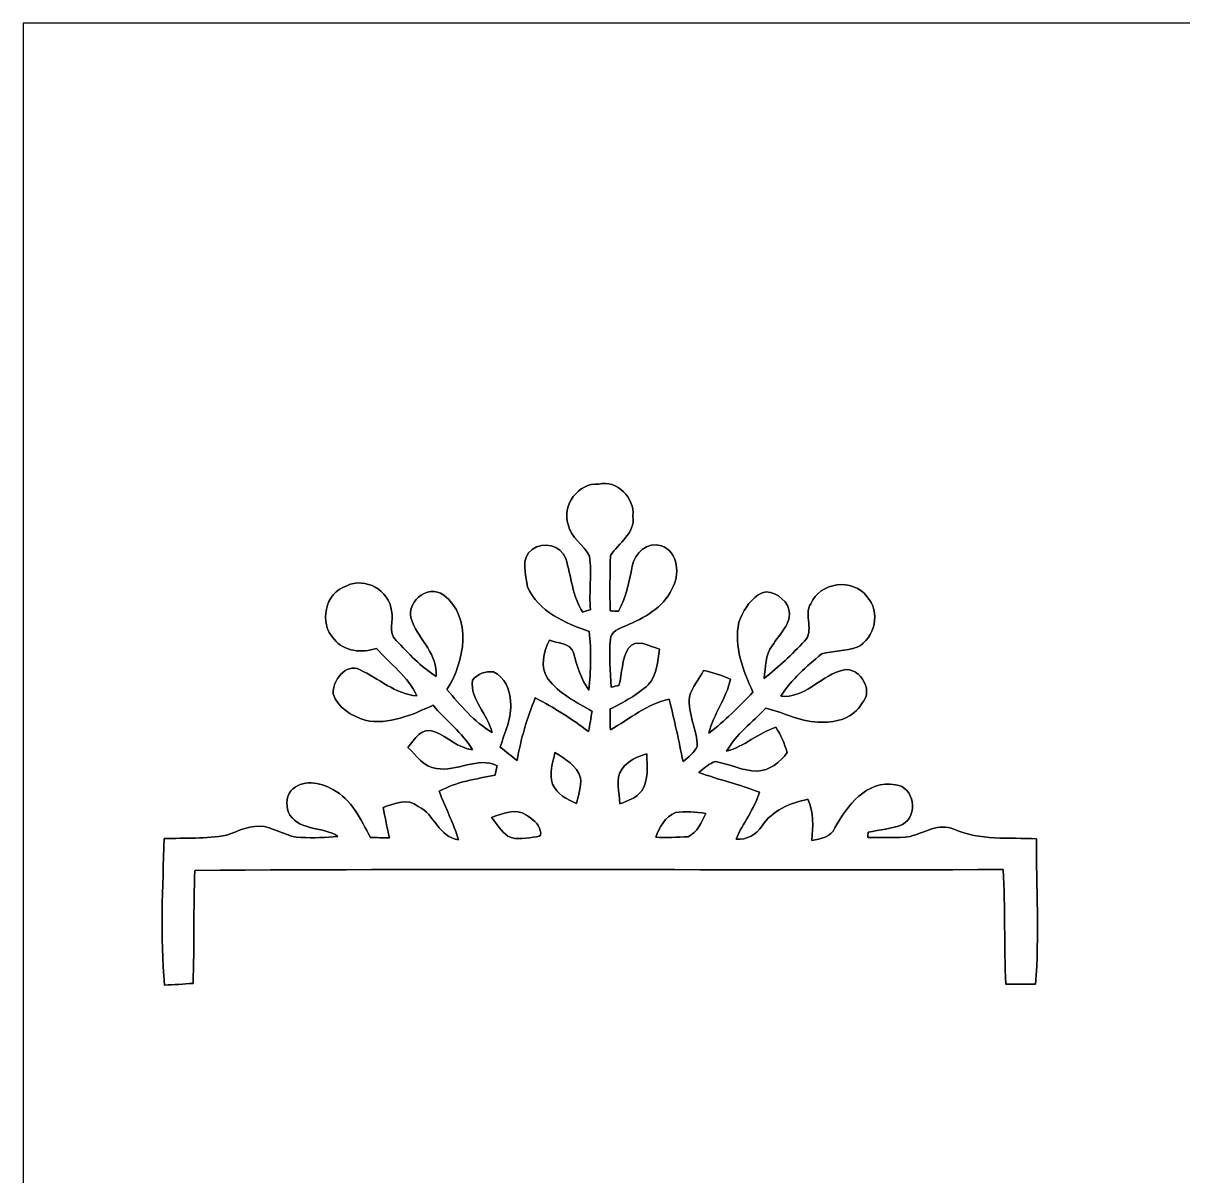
# Model space of a CAD drawing. Header units: centimetres. Extents: x -16.8 to 16.8, y -16.7 to 16.7.
# Drawn here: x -16.77 to 0, y 0 to 16.67 of the extents above; entities that cross this region are included whole.
import ezdxf

# ---------------------------------------------------------------- set-up
doc = ezdxf.new("R2010")
doc.units = ezdxf.units.CM
doc.header["$MEASUREMENT"] = 0
doc.layers.add('Layer 1', color=7, linetype='Continuous')

msp = doc.modelspace()

# ---------------------------------------------------------------- linework, layer by layer
at = {"layer": 'Layer 1', "color": 7}
for points, knots in [([(-16.77458, 16.66875), (-16.77458, 16.66875), (16.77458, 16.66875), (16.77458, 16.66875), (16.77458, 16.66875), (16.77458, 16.66875), (16.77458, -16.66875), (16.77458, -16.66875), (16.77458, -16.66875), (16.77458, -16.66875), (-16.77458, -16.66875), (-16.77458, -16.66875), (-16.77458, -16.66875), (-16.77458, -16.66875), (-16.77458, 16.66875), (-16.77458, 16.66875), (-16.77458, 16.66875), (-16.77458, 16.66875), (-16.77458, 16.66875), (-16.77458, 16.66875)], [0, 0, 0, 0, 0.16666667, 0.16666667, 0.16666667, 0.16666667, 0.33333333, 0.33333333, 0.33333333, 0.33333333, 0.5, 0.5, 0.5, 0.5, 0.66666667, 0.66666667, 0.66666667, 0.66666667, 1, 1, 1, 1]), ([(-8.89176, 9.4167), (-8.85155, 9.22902), (-8.66599, 9.12495), (-8.58061, 8.96267), (-8.58061, 8.96267), (-8.54957, 8.70585), (-8.59084, 8.44515), (-8.56933, 8.18691), (-8.56933, 8.18691), (-8.59649, 8.17809), (-8.65117, 8.1601), (-8.67833, 8.15093), (-8.67833, 8.15093), (-8.83603, 8.38482), (-8.84238, 8.66987), (-8.92704, 8.92916), (-8.92704, 8.92916), (-8.9983, 9.11648), (-9.25336, 9.17998), (-9.41176, 9.05898), (-9.41176, 9.05898), (-9.58674, 8.93904), (-9.50242, 8.68715), (-9.47808, 8.51429), (-9.47808, 8.51429), (-9.31863, 8.15693), (-8.93516, 7.99253), (-8.58661, 7.87294), (-8.58661, 7.87294), (-8.55663, 7.59001), (-8.5598, 7.30532), (-8.59296, 7.02239), (-8.59296, 7.02239), (-8.70691, 7.18502), (-8.76582, 7.37588), (-8.81592, 7.56567), (-8.81592, 7.56567), (-8.85966, 7.70855), (-9.05581, 7.70008), (-9.16199, 7.747), (-9.16199, 7.747), (-9.24842, 7.57696), (-9.30169, 7.35401), (-9.18351, 7.18573), (-9.18351, 7.18573), (-9.0237, 6.96948), (-8.77076, 6.85271), (-8.54604, 6.71689), (-8.54604, 6.71689), (-8.56121, 6.61952), (-8.57673, 6.52216), (-8.59719, 6.42585), (-8.59719, 6.42585), (-8.84202, 6.60541), (-9.09355, 6.77686), (-9.3666, 6.91092), (-9.3666, 6.91092), (-9.48866, 6.61987), (-9.57474, 6.31507), (-9.63048, 6.00463), (-9.63048, 6.00463), (-9.71197, 6.06884), (-9.79276, 6.13445), (-9.87354, 6.19901), (-9.87354, 6.19901), (-9.81146, 6.41562), (-9.69857, 6.62481), (-9.72503, 6.858), (-9.72503, 6.858), (-9.7342, 7.03439), (-9.80546, 7.20619), (-9.9695, 7.28839), (-9.9695, 7.28839), (-10.08733, 7.29933), (-10.2041, 7.26158), (-10.27606, 7.16774), (-10.27606, 7.16774), (-10.31311, 6.87846), (-10.05134, 6.67985), (-9.99137, 6.41174), (-9.99137, 6.41174), (-10.25313, 6.56555), (-10.44998, 6.80332), (-10.64401, 7.03157), (-10.64401, 7.03157), (-10.39072, 7.43162), (-10.27042, 8.07826), (-10.69093, 8.39646), (-10.69093, 8.39646), (-10.92694, 8.57709), (-11.27513, 8.27193), (-11.14425, 8.00806), (-11.14425, 8.00806), (-11.03595, 7.74136), (-10.77595, 7.53816), (-10.80241, 7.22136), (-10.80241, 7.22136), (-11.02078, 7.36353), (-11.20352, 7.55332), (-11.38026, 7.74277), (-11.38026, 7.74277), (-11.50161, 7.85671), (-11.41201, 8.03028), (-11.44517, 8.17174), (-11.44517, 8.17174), (-11.48221, 8.4642), (-11.82123, 8.66387), (-12.09428, 8.53299), (-12.09428, 8.53299), (-12.41072, 8.43068), (-12.50386, 7.99359), (-12.27631, 7.76217), (-12.27631, 7.76217), (-12.13097, 7.5759), (-11.8745, 7.55932), (-11.6646, 7.62811), (-11.6646, 7.62811), (-11.46775, 7.40234), (-11.20246, 7.22101), (-11.07969, 6.93949), (-11.07969, 6.93949), (-11.39472, 6.96524), (-11.63144, 7.19526), (-11.90801, 7.31979), (-11.90801, 7.31979), (-12.1098, 7.41821), (-12.30418, 7.15892), (-12.29007, 6.97159), (-12.29007, 6.97159), (-12.23222, 6.76839), (-12.01738, 6.65057), (-11.83005, 6.58707), (-11.83005, 6.58707), (-11.48115, 6.51722), (-11.15413, 6.66468), (-10.84615, 6.80508), (-10.84615, 6.80508), (-10.66236, 6.58495), (-10.42, 6.41103), (-10.2743, 6.16056), (-10.2743, 6.16056), (-10.4842, 6.18631), (-10.63413, 6.34541), (-10.82216, 6.42161), (-10.82216, 6.42161), (-11.01055, 6.49781), (-11.11215, 6.31155), (-11.20916, 6.19584), (-11.20916, 6.19584), (-11.08675, 6.0833), (-10.98162, 5.90691), (-10.79782, 5.89033), (-10.79782, 5.89033), (-10.50255, 5.836), (-10.20198, 6.06919), (-9.91835, 5.92984), (-9.91835, 5.92984), (-9.92823, 5.88398), (-9.9381, 5.83777), (-9.94798, 5.79155), (-9.94798, 5.79155), (-10.22421, 5.74075), (-10.50854, 5.69842), (-10.75725, 5.56013), (-10.75725, 5.56013), (-10.66624, 5.32553), (-10.55017, 5.10011), (-10.47644, 4.85881), (-10.47644, 4.85881), (-10.76325, 4.89585), (-10.82146, 5.22887), (-11.06135, 5.34211), (-11.06135, 5.34211), (-11.21093, 5.47335), (-11.40425, 5.3781), (-11.56723, 5.32871), (-11.56723, 5.32871), (-11.53936, 5.18089), (-11.50902, 5.03308), (-11.47798, 4.88562), (-11.47798, 4.88562), (-11.56935, 4.88844), (-11.66107, 4.89162), (-11.75209, 4.89444), (-11.75209, 4.89444), (-11.89461, 5.15232), (-12.01984, 5.44548), (-12.29713, 5.58694), (-12.29713, 5.58694), (-12.47846, 5.69877), (-12.74586, 5.73652), (-12.90461, 5.56613), (-12.90461, 5.56613), (-12.98011, 5.46947), (-12.97376, 5.31918), (-12.91802, 5.21441), (-12.91802, 5.21441), (-12.75398, 4.98369), (-12.43789, 5.05354), (-12.22234, 4.9089), (-12.22234, 4.9089), (-12.39838, 4.88809), (-12.57618, 4.88491), (-12.75292, 4.89373), (-12.75292, 4.89373), (-12.94518, 4.89409), (-13.10393, 5.01227), (-13.28596, 5.05178), (-13.28596, 5.05178), (-13.48034, 5.08106), (-13.65673, 4.98934), (-13.83242, 4.92619), (-13.83242, 4.92619), (-14.1291, 4.87045), (-14.43355, 4.88703), (-14.73376, 4.87645), (-14.73376, 4.87645), (-14.7574, 4.17089), (-14.79374, 3.46357), (-14.73094, 2.75872), (-14.73094, 2.75872), (-14.59265, 2.76154), (-14.45472, 2.77354), (-14.31643, 2.78201), (-14.31643, 2.78201), (-14.30055, 3.32669), (-14.30973, 3.87174), (-14.29385, 4.41643), (-14.29385, 4.41643), (-10.3953, 4.44288), (-6.4964, 4.41854), (-2.5975, 4.42842), (-2.5975, 4.42842), (-2.56787, 3.87667), (-2.5848, 3.32246), (-2.56117, 2.77001), (-2.56117, 2.77001), (-2.41794, 2.77072), (-2.27401, 2.77107), (-2.13007, 2.77107), (-2.13007, 2.77107), (-2.07469, 3.47133), (-2.12055, 4.17301), (-2.11561, 4.87398), (-2.11561, 4.87398), (-2.51531, 4.89444), (-2.93758, 4.84611), (-3.31258, 5.01156), (-3.31258, 5.01156), (-3.52531, 5.10787), (-3.73768, 4.96041), (-3.94229, 4.9082), (-3.94229, 4.9082), (-4.14443, 4.87609), (-4.35151, 4.89691), (-4.55507, 4.89338), (-4.55507, 4.89338), (-4.55471, 4.91208), (-4.5533, 4.94912), (-4.55295, 4.96782), (-4.55295, 4.96782), (-4.3875, 5.00556), (-4.21146, 5.01368), (-4.05377, 5.08035), (-4.05377, 5.08035), (-3.82341, 5.207), (-3.88056, 5.63139), (-4.15608, 5.65362), (-4.15608, 5.65362), (-4.57341, 5.73158), (-4.85881, 5.35023), (-5.03238, 5.03026), (-5.03238, 5.03026), (-5.08741, 4.89761), (-5.24369, 4.87433), (-5.36716, 4.85105), (-5.36716, 4.85105), (-5.34776, 5.05107), (-5.33894, 5.2578), (-5.42537, 5.44513), (-5.42537, 5.44513), (-5.67902, 5.39327), (-5.93654, 5.28249), (-6.08718, 5.06271), (-6.08718, 5.06271), (-6.16514, 4.92866), (-6.30449, 4.85951), (-6.46218, 4.86657), (-6.46218, 4.86657), (-6.36834, 5.10364), (-6.19372, 5.30013), (-6.12528, 5.54849), (-6.12528, 5.54849), (-6.41244, 5.66032), (-6.71442, 5.72735), (-7.00299, 5.83459), (-7.00299, 5.83459), (-6.92503, 5.89068), (-6.85306, 5.97006), (-6.7564, 5.98946), (-6.7564, 5.98946), (-6.55496, 5.95806), (-6.36658, 5.85329), (-6.1595, 5.85082), (-6.1595, 5.85082), (-5.97817, 5.8607), (-5.82507, 5.97747), (-5.72382, 6.12211), (-5.72382, 6.12211), (-5.76051, 6.25157), (-5.81484, 6.37328), (-5.88716, 6.48688), (-5.88716, 6.48688), (-6.1408, 6.40292), (-6.34189, 6.20854), (-6.60118, 6.13974), (-6.60118, 6.13974), (-6.46218, 6.38845), (-6.22547, 6.55955), (-6.03321, 6.7631), (-6.03321, 6.7631), (-5.76368, 6.69996), (-5.50827, 6.54932), (-5.22499, 6.56202), (-5.22499, 6.56202), (-5.0038, 6.54861), (-4.75827, 6.62658), (-4.64397, 6.83013), (-4.64397, 6.83013), (-4.44429, 7.02557), (-4.70429, 7.41997), (-4.96817, 7.2965), (-4.96817, 7.2965), (-5.26203, 7.20337), (-5.47899, 6.90139), (-5.81519, 6.93667), (-5.81519, 6.93667), (-5.66173, 7.17621), (-5.44442, 7.36776), (-5.22605, 7.54627), (-5.22605, 7.54627), (-5.05919, 7.59707), (-4.8768, 7.58331), (-4.71135, 7.64399), (-4.71135, 7.64399), (-4.45135, 7.76958), (-4.36704, 8.16328), (-4.57024, 8.37636), (-4.57024, 8.37636), (-4.76779, 8.65011), (-5.25498, 8.58591), (-5.38198, 8.27264), (-5.38198, 8.27264), (-5.48852, 8.10613), (-5.32448, 7.87859), (-5.4737, 7.73395), (-5.4737, 7.73395), (-5.65185, 7.53816), (-5.84976, 7.36071), (-6.05508, 7.19384), (-6.05508, 7.19384), (-6.03568, 7.35471), (-6.04449, 7.53181), (-5.93937, 7.66621), (-5.93937, 7.66621), (-5.83353, 7.8486), (-5.60917, 8.0137), (-5.71923, 8.24936), (-5.71923, 8.24936), (-5.79826, 8.38517), (-5.99616, 8.51006), (-6.14433, 8.40246), (-6.14433, 8.40246), (-6.27768, 8.30792), (-6.3687, 8.15834), (-6.42161, 8.00559), (-6.42161, 8.00559), (-6.4964, 7.65457), (-6.36517, 7.3085), (-6.21771, 6.99664), (-6.21771, 6.99664), (-6.41844, 6.78639), (-6.62481, 6.57931), (-6.85553, 6.40151), (-6.85553, 6.40151), (-6.7885, 6.67632), (-6.60435, 6.90421), (-6.54262, 7.18114), (-6.54262, 7.18114), (-6.6675, 7.23688), (-6.79768, 7.28169), (-6.93173, 7.3085), (-6.93173, 7.3085), (-7.00088, 7.1822), (-7.09577, 7.06649), (-7.13705, 6.92679), (-7.13705, 6.92679), (-7.16598, 6.6802), (-7.02451, 6.45019), (-7.02381, 6.20642), (-7.02381, 6.20642), (-7.07143, 6.11752), (-7.15257, 6.05402), (-7.22771, 5.98946), (-7.22771, 5.98946), (-7.29298, 6.29073), (-7.35189, 6.59377), (-7.43091, 6.89151), (-7.43091, 6.89151), (-7.75264, 6.82484), (-8.001, 6.60541), (-8.2804, 6.44984), (-8.2804, 6.44984), (-8.28428, 6.54967), (-8.28428, 6.65162), (-8.28181, 6.75111), (-8.28181, 6.75111), (-8.08743, 6.84777), (-7.89693, 6.95466), (-7.73395, 7.10001), (-7.73395, 7.10001), (-7.60801, 7.24041), (-7.59707, 7.44185), (-7.56991, 7.61788), (-7.56991, 7.61788), (-7.70749, 7.6514), (-7.92021, 7.78898), (-8.01688, 7.62917), (-8.01688, 7.62917), (-8.11918, 7.47007), (-8.11001, 7.26828), (-8.15587, 7.09048), (-8.15587, 7.09048), (-8.19432, 7.08307), (-8.23278, 7.07531), (-8.27123, 7.06755), (-8.27123, 7.06755), (-8.27723, 7.29756), (-8.30368, 7.52898), (-8.28111, 7.75864), (-8.28111, 7.75864), (-8.2744, 7.87612), (-8.1467, 7.91139), (-8.05886, 7.95514), (-8.05886, 7.95514), (-7.79498, 8.06909), (-7.5184, 8.20773), (-7.39246, 8.48607), (-7.39246, 8.48607), (-7.26722, 8.68362), (-7.29544, 9.02476), (-7.54309, 9.10837), (-7.54309, 9.10837), (-7.75159, 9.17963), (-7.93009, 9.00465), (-7.96396, 8.81486), (-7.96396, 8.81486), (-8.00982, 8.59261), (-8.05251, 8.36789), (-8.16081, 8.16539), (-8.16081, 8.16539), (-8.19115, 8.16645), (-8.25253, 8.16857), (-8.28322, 8.16963), (-8.28322, 8.16963), (-8.29134, 8.43597), (-8.28746, 8.70338), (-8.27828, 8.96902), (-8.27828, 8.96902), (-8.16575, 9.15494), (-7.91563, 9.28652), (-7.95514, 9.54264), (-7.95514, 9.54264), (-7.92515, 9.79805), (-8.18868, 10.07039), (-8.44797, 10.00231), (-8.44797, 10.00231), (-8.74607, 10.02947), (-8.9849, 9.69222), (-8.89176, 9.4167), (-8.89176, 9.4167), (-8.89176, 9.4167), (-8.89176, 9.4167), (-8.89176, 9.4167)], [0, 0, 0, 0, 0.00819672, 0.00819672, 0.00819672, 0.00819672, 0.01639344, 0.01639344, 0.01639344, 0.01639344, 0.02459016, 0.02459016, 0.02459016, 0.02459016, 0.03278689, 0.03278689, 0.03278689, 0.03278689, 0.04098361, 0.04098361, 0.04098361, 0.04098361, 0.04918033, 0.04918033, 0.04918033, 0.04918033, 0.05737705, 0.05737705, 0.05737705, 0.05737705, 0.06557377, 0.06557377, 0.06557377, 0.06557377, 0.07377049, 0.07377049, 0.07377049, 0.07377049, 0.08196721, 0.08196721, 0.08196721, 0.08196721, 0.09016393, 0.09016393, 0.09016393, 0.09016393, 0.09836066, 0.09836066, 0.09836066, 0.09836066, 0.10655738, 0.10655738, 0.10655738, 0.10655738, 0.1147541, 0.1147541, 0.1147541, 0.1147541, 0.12295082, 0.12295082, 0.12295082, 0.12295082, 0.13114754, 0.13114754, 0.13114754, 0.13114754, 0.13934426, 0.13934426, 0.13934426, 0.13934426, 0.14754098, 0.14754098, 0.14754098, 0.14754098, 0.1557377, 0.1557377, 0.1557377, 0.1557377, 0.16393443, 0.16393443, 0.16393443, 0.16393443, 0.17213115, 0.17213115, 0.17213115, 0.17213115, 0.18032787, 0.18032787, 0.18032787, 0.18032787, 0.18852459, 0.18852459, 0.18852459, 0.18852459, 0.19672131, 0.19672131, 0.19672131, 0.19672131, 0.20491803, 0.20491803, 0.20491803, 0.20491803, 0.21311475, 0.21311475, 0.21311475, 0.21311475, 0.22131148, 0.22131148, 0.22131148, 0.22131148, 0.2295082, 0.2295082, 0.2295082, 0.2295082, 0.23770492, 0.23770492, 0.23770492, 0.23770492, 0.24590164, 0.24590164, 0.24590164, 0.24590164, 0.25409836, 0.25409836, 0.25409836, 0.25409836, 0.26229508, 0.26229508, 0.26229508, 0.26229508, 0.2704918, 0.2704918, 0.2704918, 0.2704918, 0.27868852, 0.27868852, 0.27868852, 0.27868852, 0.28688525, 0.28688525, 0.28688525, 0.28688525, 0.29508197, 0.29508197, 0.29508197, 0.29508197, 0.30327869, 0.30327869, 0.30327869, 0.30327869, 0.31147541, 0.31147541, 0.31147541, 0.31147541, 0.31967213, 0.31967213, 0.31967213, 0.31967213, 0.32786885, 0.32786885, 0.32786885, 0.32786885, 0.33606557, 0.33606557, 0.33606557, 0.33606557, 0.3442623, 0.3442623, 0.3442623, 0.3442623, 0.35245902, 0.35245902, 0.35245902, 0.35245902, 0.36065574, 0.36065574, 0.36065574, 0.36065574, 0.36885246, 0.36885246, 0.36885246, 0.36885246, 0.37704918, 0.37704918, 0.37704918, 0.37704918, 0.3852459, 0.3852459, 0.3852459, 0.3852459, 0.39344262, 0.39344262, 0.39344262, 0.39344262, 0.40163934, 0.40163934, 0.40163934, 0.40163934, 0.40983607, 0.40983607, 0.40983607, 0.40983607, 0.41803279, 0.41803279, 0.41803279, 0.41803279, 0.42622951, 0.42622951, 0.42622951, 0.42622951, 0.43442623, 0.43442623, 0.43442623, 0.43442623, 0.44262295, 0.44262295, 0.44262295, 0.44262295, 0.45081967, 0.45081967, 0.45081967, 0.45081967, 0.45901639, 0.45901639, 0.45901639, 0.45901639, 0.46721311, 0.46721311, 0.46721311, 0.46721311, 0.47540984, 0.47540984, 0.47540984, 0.47540984, 0.48360656, 0.48360656, 0.48360656, 0.48360656, 0.49180328, 0.49180328, 0.49180328, 0.49180328, 0.5, 0.5, 0.5, 0.5, 0.50819672, 0.50819672, 0.50819672, 0.50819672, 0.51639344, 0.51639344, 0.51639344, 0.51639344, 0.52459016, 0.52459016, 0.52459016, 0.52459016, 0.53278689, 0.53278689, 0.53278689, 0.53278689, 0.54098361, 0.54098361, 0.54098361, 0.54098361, 0.54918033, 0.54918033, 0.54918033, 0.54918033, 0.55737705, 0.55737705, 0.55737705, 0.55737705, 0.56557377, 0.56557377, 0.56557377, 0.56557377, 0.57377049, 0.57377049, 0.57377049, 0.57377049, 0.58196721, 0.58196721, 0.58196721, 0.58196721, 0.59016393, 0.59016393, 0.59016393, 0.59016393, 0.59836066, 0.59836066, 0.59836066, 0.59836066, 0.60655738, 0.60655738, 0.60655738, 0.60655738, 0.6147541, 0.6147541, 0.6147541, 0.6147541, 0.62295082, 0.62295082, 0.62295082, 0.62295082, 0.63114754, 0.63114754, 0.63114754, 0.63114754, 0.63934426, 0.63934426, 0.63934426, 0.63934426, 0.64754098, 0.64754098, 0.64754098, 0.64754098, 0.6557377, 0.6557377, 0.6557377, 0.6557377, 0.66393443, 0.66393443, 0.66393443, 0.66393443, 0.67213115, 0.67213115, 0.67213115, 0.67213115, 0.68032787, 0.68032787, 0.68032787, 0.68032787, 0.68852459, 0.68852459, 0.68852459, 0.68852459, 0.69672131, 0.69672131, 0.69672131, 0.69672131, 0.70491803, 0.70491803, 0.70491803, 0.70491803, 0.71311475, 0.71311475, 0.71311475, 0.71311475, 0.72131148, 0.72131148, 0.72131148, 0.72131148, 0.7295082, 0.7295082, 0.7295082, 0.7295082, 0.73770492, 0.73770492, 0.73770492, 0.73770492, 0.74590164, 0.74590164, 0.74590164, 0.74590164, 0.75409836, 0.75409836, 0.75409836, 0.75409836, 0.76229508, 0.76229508, 0.76229508, 0.76229508, 0.7704918, 0.7704918, 0.7704918, 0.7704918, 0.77868852, 0.77868852, 0.77868852, 0.77868852, 0.78688525, 0.78688525, 0.78688525, 0.78688525, 0.79508197, 0.79508197, 0.79508197, 0.79508197, 0.80327869, 0.80327869, 0.80327869, 0.80327869, 0.81147541, 0.81147541, 0.81147541, 0.81147541, 0.81967213, 0.81967213, 0.81967213, 0.81967213, 0.82786885, 0.82786885, 0.82786885, 0.82786885, 0.83606557, 0.83606557, 0.83606557, 0.83606557, 0.8442623, 0.8442623, 0.8442623, 0.8442623, 0.85245902, 0.85245902, 0.85245902, 0.85245902, 0.86065574, 0.86065574, 0.86065574, 0.86065574, 0.86885246, 0.86885246, 0.86885246, 0.86885246, 0.87704918, 0.87704918, 0.87704918, 0.87704918, 0.8852459, 0.8852459, 0.8852459, 0.8852459, 0.89344262, 0.89344262, 0.89344262, 0.89344262, 0.90163934, 0.90163934, 0.90163934, 0.90163934, 0.90983607, 0.90983607, 0.90983607, 0.90983607, 0.91803279, 0.91803279, 0.91803279, 0.91803279, 0.92622951, 0.92622951, 0.92622951, 0.92622951, 0.93442623, 0.93442623, 0.93442623, 0.93442623, 0.94262295, 0.94262295, 0.94262295, 0.94262295, 0.95081967, 0.95081967, 0.95081967, 0.95081967, 0.95901639, 0.95901639, 0.95901639, 0.95901639, 0.96721311, 0.96721311, 0.96721311, 0.96721311, 0.97540984, 0.97540984, 0.97540984, 0.97540984, 0.98360656, 0.98360656, 0.98360656, 0.98360656, 1, 1, 1, 1]), ([(-9.08191, 6.1214), (-8.93692, 6.02897), (-8.76406, 5.93231), (-8.71291, 5.75557), (-8.71291, 5.75557), (-8.69562, 5.62927), (-8.74466, 5.50545), (-8.77076, 5.38339), (-8.77076, 5.38339), (-8.90764, 5.44301), (-9.05616, 5.52027), (-9.11719, 5.66526), (-9.11719, 5.66526), (-9.16552, 5.81448), (-9.11895, 5.975), (-9.08191, 6.1214)], [0, 0, 0, 0, 0.2, 0.2, 0.2, 0.2, 0.4, 0.4, 0.4, 0.4, 0.6, 0.6, 0.6, 0.6, 1, 1, 1, 1]), ([(-8.1086, 5.88574), (-8.02746, 6.00569), (-7.88635, 6.06143), (-7.75335, 6.10235), (-7.75335, 6.10235), (-7.753, 5.92667), (-7.72019, 5.72382), (-7.82743, 5.5686), (-7.82743, 5.5686), (-7.8994, 5.46065), (-8.03099, 5.42396), (-8.14493, 5.37951), (-8.14493, 5.37951), (-8.1474, 5.54461), (-8.21831, 5.73828), (-8.1086, 5.88574)], [0, 0, 0, 0, 0.2, 0.2, 0.2, 0.2, 0.4, 0.4, 0.4, 0.4, 0.6, 0.6, 0.6, 0.6, 1, 1, 1, 1]), ([(-10.00054, 5.18301), (-9.8425, 5.23875), (-9.64918, 5.32342), (-9.49537, 5.21688), (-9.49537, 5.21688), (-9.41317, 5.16149), (-9.3151, 5.09729), (-9.29711, 4.99216), (-9.29711, 4.99216), (-9.27347, 4.93783), (-9.29005, 4.90714), (-9.3472, 4.89973), (-9.3472, 4.89973), (-9.48055, 4.89444), (-9.63895, 4.84117), (-9.76348, 4.91278), (-9.76348, 4.91278), (-9.86437, 4.98052), (-9.92364, 5.0927), (-10.00054, 5.18301)], [0, 0, 0, 0, 0.16666667, 0.16666667, 0.16666667, 0.16666667, 0.33333333, 0.33333333, 0.33333333, 0.33333333, 0.5, 0.5, 0.5, 0.5, 0.66666667, 0.66666667, 0.66666667, 0.66666667, 1, 1, 1, 1]), ([(-7.33884, 5.25392), (-7.19279, 5.2765), (-7.04568, 5.26133), (-6.90069, 5.23981), (-6.90069, 5.23981), (-6.95784, 5.11246), (-7.02169, 4.96499), (-7.15716, 4.90396), (-7.15716, 4.90396), (-7.31238, 4.89268), (-7.4676, 4.89162), (-7.62282, 4.8955), (-7.62282, 4.8955), (-7.5752, 5.04296), (-7.487, 5.19077), (-7.33884, 5.25392)], [0, 0, 0, 0, 0.2, 0.2, 0.2, 0.2, 0.4, 0.4, 0.4, 0.4, 0.6, 0.6, 0.6, 0.6, 1, 1, 1, 1])]:
    msp.add_open_spline(points, degree=3, knots=knots, dxfattribs=at)
at = {"layer": 'Layer 1', "color": 251}
for points, knots in [([(-8.89176, 9.4167), (-8.9849, 9.69222), (-8.74607, 10.02947), (-8.44797, 10.00231), (-8.44797, 10.00231), (-8.18868, 10.07039), (-7.92515, 9.79805), (-7.95514, 9.54264), (-7.95514, 9.54264), (-7.91563, 9.28652), (-8.16575, 9.15494), (-8.27828, 8.96902), (-8.27828, 8.96902), (-8.28746, 8.70338), (-8.29134, 8.43597), (-8.28322, 8.16963), (-8.28322, 8.16963), (-8.25253, 8.16857), (-8.19115, 8.16645), (-8.16081, 8.16539), (-8.16081, 8.16539), (-8.05251, 8.36789), (-8.00982, 8.59261), (-7.96396, 8.81486), (-7.96396, 8.81486), (-7.93009, 9.00465), (-7.75159, 9.17963), (-7.54309, 9.10837), (-7.54309, 9.10837), (-7.29544, 9.02476), (-7.26722, 8.68362), (-7.39246, 8.48607), (-7.39246, 8.48607), (-7.5184, 8.20773), (-7.79498, 8.06909), (-8.05886, 7.95514), (-8.05886, 7.95514), (-8.1467, 7.91139), (-8.2744, 7.87612), (-8.28111, 7.75864), (-8.28111, 7.75864), (-8.30368, 7.52898), (-8.27723, 7.29756), (-8.27123, 7.06755), (-8.27123, 7.06755), (-8.23278, 7.07531), (-8.19432, 7.08307), (-8.15587, 7.09048), (-8.15587, 7.09048), (-8.11001, 7.26828), (-8.11918, 7.47007), (-8.01688, 7.62917), (-8.01688, 7.62917), (-7.92021, 7.78898), (-7.70749, 7.6514), (-7.56991, 7.61788), (-7.56991, 7.61788), (-7.59707, 7.44185), (-7.60801, 7.24041), (-7.73395, 7.10001), (-7.73395, 7.10001), (-7.89693, 6.95466), (-8.08743, 6.84777), (-8.28181, 6.75111), (-8.28181, 6.75111), (-8.28428, 6.65162), (-8.28428, 6.54967), (-8.2804, 6.44984), (-8.2804, 6.44984), (-8.001, 6.60541), (-7.75264, 6.82484), (-7.43091, 6.89151), (-7.43091, 6.89151), (-7.35189, 6.59377), (-7.29298, 6.29073), (-7.22771, 5.98946), (-7.22771, 5.98946), (-7.15257, 6.05402), (-7.07143, 6.11752), (-7.02381, 6.20642), (-7.02381, 6.20642), (-7.02451, 6.45019), (-7.16598, 6.6802), (-7.13705, 6.92679), (-7.13705, 6.92679), (-7.09577, 7.06649), (-7.00088, 7.1822), (-6.93173, 7.3085), (-6.93173, 7.3085), (-6.79768, 7.28169), (-6.6675, 7.23688), (-6.54262, 7.18114), (-6.54262, 7.18114), (-6.60435, 6.90421), (-6.7885, 6.67632), (-6.85553, 6.40151), (-6.85553, 6.40151), (-6.62481, 6.57931), (-6.41844, 6.78639), (-6.21771, 6.99664), (-6.21771, 6.99664), (-6.36517, 7.3085), (-6.4964, 7.65457), (-6.42161, 8.00559), (-6.42161, 8.00559), (-6.3687, 8.15834), (-6.27768, 8.30792), (-6.14433, 8.40246), (-6.14433, 8.40246), (-5.99616, 8.51006), (-5.79826, 8.38517), (-5.71923, 8.24936), (-5.71923, 8.24936), (-5.60917, 8.0137), (-5.83353, 7.8486), (-5.93937, 7.66621), (-5.93937, 7.66621), (-6.04449, 7.53181), (-6.03568, 7.35471), (-6.05508, 7.19384), (-6.05508, 7.19384), (-5.84976, 7.36071), (-5.65185, 7.53816), (-5.4737, 7.73395), (-5.4737, 7.73395), (-5.32448, 7.87859), (-5.48852, 8.10613), (-5.38198, 8.27264), (-5.38198, 8.27264), (-5.25498, 8.58591), (-4.76779, 8.65011), (-4.57024, 8.37636), (-4.57024, 8.37636), (-4.36704, 8.16328), (-4.45135, 7.76958), (-4.71135, 7.64399), (-4.71135, 7.64399), (-4.8768, 7.58331), (-5.05919, 7.59707), (-5.22605, 7.54627), (-5.22605, 7.54627), (-5.44442, 7.36776), (-5.66173, 7.17621), (-5.81519, 6.93667), (-5.81519, 6.93667), (-5.47899, 6.90139), (-5.26203, 7.20337), (-4.96817, 7.2965), (-4.96817, 7.2965), (-4.70429, 7.41997), (-4.44429, 7.02557), (-4.64397, 6.83013), (-4.64397, 6.83013), (-4.75827, 6.62658), (-5.0038, 6.54861), (-5.22499, 6.56202), (-5.22499, 6.56202), (-5.50827, 6.54932), (-5.76368, 6.69996), (-6.03321, 6.7631), (-6.03321, 6.7631), (-6.22547, 6.55955), (-6.46218, 6.38845), (-6.60118, 6.13974), (-6.60118, 6.13974), (-6.34189, 6.20854), (-6.1408, 6.40292), (-5.88716, 6.48688), (-5.88716, 6.48688), (-5.81484, 6.37328), (-5.76051, 6.25157), (-5.72382, 6.12211), (-5.72382, 6.12211), (-5.82507, 5.97747), (-5.97817, 5.8607), (-6.1595, 5.85082), (-6.1595, 5.85082), (-6.36658, 5.85329), (-6.55496, 5.95806), (-6.7564, 5.98946), (-6.7564, 5.98946), (-6.85306, 5.97006), (-6.92503, 5.89068), (-7.00299, 5.83459), (-7.00299, 5.83459), (-6.71442, 5.72735), (-6.41244, 5.66032), (-6.12528, 5.54849), (-6.12528, 5.54849), (-6.19372, 5.30013), (-6.36834, 5.10364), (-6.46218, 4.86657), (-6.46218, 4.86657), (-6.30449, 4.85951), (-6.16514, 4.92866), (-6.08718, 5.06271), (-6.08718, 5.06271), (-5.93654, 5.28249), (-5.67902, 5.39327), (-5.42537, 5.44513), (-5.42537, 5.44513), (-5.33894, 5.2578), (-5.34776, 5.05107), (-5.36716, 4.85105), (-5.36716, 4.85105), (-5.24369, 4.87433), (-5.08741, 4.89761), (-5.03238, 5.03026), (-5.03238, 5.03026), (-4.85881, 5.35023), (-4.57341, 5.73158), (-4.15608, 5.65362), (-4.15608, 5.65362), (-3.88056, 5.63139), (-3.82341, 5.207), (-4.05377, 5.08035), (-4.05377, 5.08035), (-4.21146, 5.01368), (-4.3875, 5.00556), (-4.55295, 4.96782), (-4.55295, 4.96782), (-4.5533, 4.94912), (-4.55471, 4.91208), (-4.55507, 4.89338), (-4.55507, 4.89338), (-4.35151, 4.89691), (-4.14443, 4.87609), (-3.94229, 4.9082), (-3.94229, 4.9082), (-3.73768, 4.96041), (-3.52531, 5.10787), (-3.31258, 5.01156), (-3.31258, 5.01156), (-2.93758, 4.84611), (-2.51531, 4.89444), (-2.11561, 4.87398), (-2.11561, 4.87398), (-2.12055, 4.17301), (-2.07469, 3.47133), (-2.13007, 2.77107), (-2.13007, 2.77107), (-2.27401, 2.77107), (-2.41794, 2.77072), (-2.56117, 2.77001), (-2.56117, 2.77001), (-2.5848, 3.32246), (-2.56787, 3.87667), (-2.5975, 4.42842), (-2.5975, 4.42842), (-6.4964, 4.41854), (-10.3953, 4.44288), (-14.29385, 4.41643), (-14.29385, 4.41643), (-14.30973, 3.87174), (-14.30055, 3.32669), (-14.31643, 2.78201), (-14.31643, 2.78201), (-14.45472, 2.77354), (-14.59265, 2.76154), (-14.73094, 2.75872), (-14.73094, 2.75872), (-14.79374, 3.46357), (-14.7574, 4.17089), (-14.73376, 4.87645), (-14.73376, 4.87645), (-14.43355, 4.88703), (-14.1291, 4.87045), (-13.83242, 4.92619), (-13.83242, 4.92619), (-13.65673, 4.98934), (-13.48034, 5.08106), (-13.28596, 5.05178), (-13.28596, 5.05178), (-13.10393, 5.01227), (-12.94518, 4.89409), (-12.75292, 4.89373), (-12.75292, 4.89373), (-12.57618, 4.88491), (-12.39838, 4.88809), (-12.22234, 4.9089), (-12.22234, 4.9089), (-12.43789, 5.05354), (-12.75398, 4.98369), (-12.91802, 5.21441), (-12.91802, 5.21441), (-12.97376, 5.31918), (-12.98011, 5.46947), (-12.90461, 5.56613), (-12.90461, 5.56613), (-12.74586, 5.73652), (-12.47846, 5.69877), (-12.29713, 5.58694), (-12.29713, 5.58694), (-12.01984, 5.44548), (-11.89461, 5.15232), (-11.75209, 4.89444), (-11.75209, 4.89444), (-11.66107, 4.89162), (-11.56935, 4.88844), (-11.47798, 4.88562), (-11.47798, 4.88562), (-11.50902, 5.03308), (-11.53936, 5.18089), (-11.56723, 5.32871), (-11.56723, 5.32871), (-11.40425, 5.3781), (-11.21093, 5.47335), (-11.06135, 5.34211), (-11.06135, 5.34211), (-10.82146, 5.22887), (-10.76325, 4.89585), (-10.47644, 4.85881), (-10.47644, 4.85881), (-10.55017, 5.10011), (-10.66624, 5.32553), (-10.75725, 5.56013), (-10.75725, 5.56013), (-10.50854, 5.69842), (-10.22421, 5.74075), (-9.94798, 5.79155), (-9.94798, 5.79155), (-9.9381, 5.83777), (-9.92823, 5.88398), (-9.91835, 5.92984), (-9.91835, 5.92984), (-10.20198, 6.06919), (-10.50255, 5.836), (-10.79782, 5.89033), (-10.79782, 5.89033), (-10.98162, 5.90691), (-11.08675, 6.0833), (-11.20916, 6.19584), (-11.20916, 6.19584), (-11.11215, 6.31155), (-11.01055, 6.49781), (-10.82216, 6.42161), (-10.82216, 6.42161), (-10.63413, 6.34541), (-10.4842, 6.18631), (-10.2743, 6.16056), (-10.2743, 6.16056), (-10.42, 6.41103), (-10.66236, 6.58495), (-10.84615, 6.80508), (-10.84615, 6.80508), (-11.15413, 6.66468), (-11.48115, 6.51722), (-11.83005, 6.58707), (-11.83005, 6.58707), (-12.01738, 6.65057), (-12.23222, 6.76839), (-12.29007, 6.97159), (-12.29007, 6.97159), (-12.30418, 7.15892), (-12.1098, 7.41821), (-11.90801, 7.31979), (-11.90801, 7.31979), (-11.63144, 7.19526), (-11.39472, 6.96524), (-11.07969, 6.93949), (-11.07969, 6.93949), (-11.20246, 7.22101), (-11.46775, 7.40234), (-11.6646, 7.62811), (-11.6646, 7.62811), (-11.8745, 7.55932), (-12.13097, 7.5759), (-12.27631, 7.76217), (-12.27631, 7.76217), (-12.50386, 7.99359), (-12.41072, 8.43068), (-12.09428, 8.53299), (-12.09428, 8.53299), (-11.82123, 8.66387), (-11.48221, 8.4642), (-11.44517, 8.17174), (-11.44517, 8.17174), (-11.41201, 8.03028), (-11.50161, 7.85671), (-11.38026, 7.74277), (-11.38026, 7.74277), (-11.20352, 7.55332), (-11.02078, 7.36353), (-10.80241, 7.22136), (-10.80241, 7.22136), (-10.77595, 7.53816), (-11.03595, 7.74136), (-11.14425, 8.00806), (-11.14425, 8.00806), (-11.27513, 8.27193), (-10.92694, 8.57709), (-10.69093, 8.39646), (-10.69093, 8.39646), (-10.27042, 8.07826), (-10.39072, 7.43162), (-10.64401, 7.03157), (-10.64401, 7.03157), (-10.44998, 6.80332), (-10.25313, 6.56555), (-9.99137, 6.41174), (-9.99137, 6.41174), (-10.05134, 6.67985), (-10.31311, 6.87846), (-10.27606, 7.16774), (-10.27606, 7.16774), (-10.2041, 7.26158), (-10.08733, 7.29933), (-9.9695, 7.28839), (-9.9695, 7.28839), (-9.80546, 7.20619), (-9.7342, 7.03439), (-9.72503, 6.858), (-9.72503, 6.858), (-9.69857, 6.62481), (-9.81146, 6.41562), (-9.87354, 6.19901), (-9.87354, 6.19901), (-9.79276, 6.13445), (-9.71197, 6.06884), (-9.63048, 6.00463), (-9.63048, 6.00463), (-9.57474, 6.31507), (-9.48866, 6.61987), (-9.3666, 6.91092), (-9.3666, 6.91092), (-9.09355, 6.77686), (-8.84202, 6.60541), (-8.59719, 6.42585), (-8.59719, 6.42585), (-8.57673, 6.52216), (-8.56121, 6.61952), (-8.54604, 6.71689), (-8.54604, 6.71689), (-8.77076, 6.85271), (-9.0237, 6.96948), (-9.18351, 7.18573), (-9.18351, 7.18573), (-9.30169, 7.35401), (-9.24842, 7.57696), (-9.16199, 7.747), (-9.16199, 7.747), (-9.05581, 7.70008), (-8.85966, 7.70855), (-8.81592, 7.56567), (-8.81592, 7.56567), (-8.76582, 7.37588), (-8.70691, 7.18502), (-8.59296, 7.02239), (-8.59296, 7.02239), (-8.5598, 7.30532), (-8.55663, 7.59001), (-8.58661, 7.87294), (-8.58661, 7.87294), (-8.93516, 7.99253), (-9.31863, 8.15693), (-9.47808, 8.51429), (-9.47808, 8.51429), (-9.50242, 8.68715), (-9.58674, 8.93904), (-9.41176, 9.05898), (-9.41176, 9.05898), (-9.25336, 9.17998), (-8.9983, 9.11648), (-8.92704, 8.92916), (-8.92704, 8.92916), (-8.84238, 8.66987), (-8.83603, 8.38482), (-8.67833, 8.15093), (-8.67833, 8.15093), (-8.65117, 8.1601), (-8.59649, 8.17809), (-8.56933, 8.18691), (-8.56933, 8.18691), (-8.59084, 8.44515), (-8.54957, 8.70585), (-8.58061, 8.96267), (-8.58061, 8.96267), (-8.66599, 9.12495), (-8.85155, 9.22902), (-8.89176, 9.4167), (-8.89176, 9.4167), (-8.89176, 9.4167), (-8.89176, 9.4167), (-8.89176, 9.4167)], [0, 0, 0, 0, 0.00819672, 0.00819672, 0.00819672, 0.00819672, 0.01639344, 0.01639344, 0.01639344, 0.01639344, 0.02459016, 0.02459016, 0.02459016, 0.02459016, 0.03278689, 0.03278689, 0.03278689, 0.03278689, 0.04098361, 0.04098361, 0.04098361, 0.04098361, 0.04918033, 0.04918033, 0.04918033, 0.04918033, 0.05737705, 0.05737705, 0.05737705, 0.05737705, 0.06557377, 0.06557377, 0.06557377, 0.06557377, 0.07377049, 0.07377049, 0.07377049, 0.07377049, 0.08196721, 0.08196721, 0.08196721, 0.08196721, 0.09016393, 0.09016393, 0.09016393, 0.09016393, 0.09836066, 0.09836066, 0.09836066, 0.09836066, 0.10655738, 0.10655738, 0.10655738, 0.10655738, 0.1147541, 0.1147541, 0.1147541, 0.1147541, 0.12295082, 0.12295082, 0.12295082, 0.12295082, 0.13114754, 0.13114754, 0.13114754, 0.13114754, 0.13934426, 0.13934426, 0.13934426, 0.13934426, 0.14754098, 0.14754098, 0.14754098, 0.14754098, 0.1557377, 0.1557377, 0.1557377, 0.1557377, 0.16393443, 0.16393443, 0.16393443, 0.16393443, 0.17213115, 0.17213115, 0.17213115, 0.17213115, 0.18032787, 0.18032787, 0.18032787, 0.18032787, 0.18852459, 0.18852459, 0.18852459, 0.18852459, 0.19672131, 0.19672131, 0.19672131, 0.19672131, 0.20491803, 0.20491803, 0.20491803, 0.20491803, 0.21311475, 0.21311475, 0.21311475, 0.21311475, 0.22131148, 0.22131148, 0.22131148, 0.22131148, 0.2295082, 0.2295082, 0.2295082, 0.2295082, 0.23770492, 0.23770492, 0.23770492, 0.23770492, 0.24590164, 0.24590164, 0.24590164, 0.24590164, 0.25409836, 0.25409836, 0.25409836, 0.25409836, 0.26229508, 0.26229508, 0.26229508, 0.26229508, 0.2704918, 0.2704918, 0.2704918, 0.2704918, 0.27868852, 0.27868852, 0.27868852, 0.27868852, 0.28688525, 0.28688525, 0.28688525, 0.28688525, 0.29508197, 0.29508197, 0.29508197, 0.29508197, 0.30327869, 0.30327869, 0.30327869, 0.30327869, 0.31147541, 0.31147541, 0.31147541, 0.31147541, 0.31967213, 0.31967213, 0.31967213, 0.31967213, 0.32786885, 0.32786885, 0.32786885, 0.32786885, 0.33606557, 0.33606557, 0.33606557, 0.33606557, 0.3442623, 0.3442623, 0.3442623, 0.3442623, 0.35245902, 0.35245902, 0.35245902, 0.35245902, 0.36065574, 0.36065574, 0.36065574, 0.36065574, 0.36885246, 0.36885246, 0.36885246, 0.36885246, 0.37704918, 0.37704918, 0.37704918, 0.37704918, 0.3852459, 0.3852459, 0.3852459, 0.3852459, 0.39344262, 0.39344262, 0.39344262, 0.39344262, 0.40163934, 0.40163934, 0.40163934, 0.40163934, 0.40983607, 0.40983607, 0.40983607, 0.40983607, 0.41803279, 0.41803279, 0.41803279, 0.41803279, 0.42622951, 0.42622951, 0.42622951, 0.42622951, 0.43442623, 0.43442623, 0.43442623, 0.43442623, 0.44262295, 0.44262295, 0.44262295, 0.44262295, 0.45081967, 0.45081967, 0.45081967, 0.45081967, 0.45901639, 0.45901639, 0.45901639, 0.45901639, 0.46721311, 0.46721311, 0.46721311, 0.46721311, 0.47540984, 0.47540984, 0.47540984, 0.47540984, 0.48360656, 0.48360656, 0.48360656, 0.48360656, 0.49180328, 0.49180328, 0.49180328, 0.49180328, 0.5, 0.5, 0.5, 0.5, 0.50819672, 0.50819672, 0.50819672, 0.50819672, 0.51639344, 0.51639344, 0.51639344, 0.51639344, 0.52459016, 0.52459016, 0.52459016, 0.52459016, 0.53278689, 0.53278689, 0.53278689, 0.53278689, 0.54098361, 0.54098361, 0.54098361, 0.54098361, 0.54918033, 0.54918033, 0.54918033, 0.54918033, 0.55737705, 0.55737705, 0.55737705, 0.55737705, 0.56557377, 0.56557377, 0.56557377, 0.56557377, 0.57377049, 0.57377049, 0.57377049, 0.57377049, 0.58196721, 0.58196721, 0.58196721, 0.58196721, 0.59016393, 0.59016393, 0.59016393, 0.59016393, 0.59836066, 0.59836066, 0.59836066, 0.59836066, 0.60655738, 0.60655738, 0.60655738, 0.60655738, 0.6147541, 0.6147541, 0.6147541, 0.6147541, 0.62295082, 0.62295082, 0.62295082, 0.62295082, 0.63114754, 0.63114754, 0.63114754, 0.63114754, 0.63934426, 0.63934426, 0.63934426, 0.63934426, 0.64754098, 0.64754098, 0.64754098, 0.64754098, 0.6557377, 0.6557377, 0.6557377, 0.6557377, 0.66393443, 0.66393443, 0.66393443, 0.66393443, 0.67213115, 0.67213115, 0.67213115, 0.67213115, 0.68032787, 0.68032787, 0.68032787, 0.68032787, 0.68852459, 0.68852459, 0.68852459, 0.68852459, 0.69672131, 0.69672131, 0.69672131, 0.69672131, 0.70491803, 0.70491803, 0.70491803, 0.70491803, 0.71311475, 0.71311475, 0.71311475, 0.71311475, 0.72131148, 0.72131148, 0.72131148, 0.72131148, 0.7295082, 0.7295082, 0.7295082, 0.7295082, 0.73770492, 0.73770492, 0.73770492, 0.73770492, 0.74590164, 0.74590164, 0.74590164, 0.74590164, 0.75409836, 0.75409836, 0.75409836, 0.75409836, 0.76229508, 0.76229508, 0.76229508, 0.76229508, 0.7704918, 0.7704918, 0.7704918, 0.7704918, 0.77868852, 0.77868852, 0.77868852, 0.77868852, 0.78688525, 0.78688525, 0.78688525, 0.78688525, 0.79508197, 0.79508197, 0.79508197, 0.79508197, 0.80327869, 0.80327869, 0.80327869, 0.80327869, 0.81147541, 0.81147541, 0.81147541, 0.81147541, 0.81967213, 0.81967213, 0.81967213, 0.81967213, 0.82786885, 0.82786885, 0.82786885, 0.82786885, 0.83606557, 0.83606557, 0.83606557, 0.83606557, 0.8442623, 0.8442623, 0.8442623, 0.8442623, 0.85245902, 0.85245902, 0.85245902, 0.85245902, 0.86065574, 0.86065574, 0.86065574, 0.86065574, 0.86885246, 0.86885246, 0.86885246, 0.86885246, 0.87704918, 0.87704918, 0.87704918, 0.87704918, 0.8852459, 0.8852459, 0.8852459, 0.8852459, 0.89344262, 0.89344262, 0.89344262, 0.89344262, 0.90163934, 0.90163934, 0.90163934, 0.90163934, 0.90983607, 0.90983607, 0.90983607, 0.90983607, 0.91803279, 0.91803279, 0.91803279, 0.91803279, 0.92622951, 0.92622951, 0.92622951, 0.92622951, 0.93442623, 0.93442623, 0.93442623, 0.93442623, 0.94262295, 0.94262295, 0.94262295, 0.94262295, 0.95081967, 0.95081967, 0.95081967, 0.95081967, 0.95901639, 0.95901639, 0.95901639, 0.95901639, 0.96721311, 0.96721311, 0.96721311, 0.96721311, 0.97540984, 0.97540984, 0.97540984, 0.97540984, 0.98360656, 0.98360656, 0.98360656, 0.98360656, 1, 1, 1, 1]), ([(-9.08191, 6.1214), (-9.11895, 5.975), (-9.16552, 5.81448), (-9.11719, 5.66526), (-9.11719, 5.66526), (-9.05616, 5.52027), (-8.90764, 5.44301), (-8.77076, 5.38339), (-8.77076, 5.38339), (-8.74466, 5.50545), (-8.69562, 5.62927), (-8.71291, 5.75557), (-8.71291, 5.75557), (-8.76406, 5.93231), (-8.93692, 6.02897), (-9.08191, 6.1214), (-9.08191, 6.1214), (-9.08191, 6.1214), (-9.08191, 6.1214), (-9.08191, 6.1214)], [0, 0, 0, 0, 0.16666667, 0.16666667, 0.16666667, 0.16666667, 0.33333333, 0.33333333, 0.33333333, 0.33333333, 0.5, 0.5, 0.5, 0.5, 0.66666667, 0.66666667, 0.66666667, 0.66666667, 1, 1, 1, 1]), ([(-8.1086, 5.88574), (-8.21831, 5.73828), (-8.1474, 5.54461), (-8.14493, 5.37951), (-8.14493, 5.37951), (-8.03099, 5.42396), (-7.8994, 5.46065), (-7.82743, 5.5686), (-7.82743, 5.5686), (-7.72019, 5.72382), (-7.753, 5.92667), (-7.75335, 6.10235), (-7.75335, 6.10235), (-7.88635, 6.06143), (-8.02746, 6.00569), (-8.1086, 5.88574), (-8.1086, 5.88574), (-8.1086, 5.88574), (-8.1086, 5.88574), (-8.1086, 5.88574)], [0, 0, 0, 0, 0.16666667, 0.16666667, 0.16666667, 0.16666667, 0.33333333, 0.33333333, 0.33333333, 0.33333333, 0.5, 0.5, 0.5, 0.5, 0.66666667, 0.66666667, 0.66666667, 0.66666667, 1, 1, 1, 1]), ([(-10.00054, 5.18301), (-9.92364, 5.0927), (-9.86437, 4.98052), (-9.76348, 4.91278), (-9.76348, 4.91278), (-9.63895, 4.84117), (-9.48055, 4.89444), (-9.3472, 4.89973), (-9.3472, 4.89973), (-9.29005, 4.90714), (-9.27347, 4.93783), (-9.29711, 4.99216), (-9.29711, 4.99216), (-9.3151, 5.09729), (-9.41317, 5.16149), (-9.49537, 5.21688), (-9.49537, 5.21688), (-9.64918, 5.32342), (-9.8425, 5.23875), (-10.00054, 5.18301), (-10.00054, 5.18301), (-10.00054, 5.18301), (-10.00054, 5.18301), (-10.00054, 5.18301)], [0, 0, 0, 0, 0.14285714, 0.14285714, 0.14285714, 0.14285714, 0.28571429, 0.28571429, 0.28571429, 0.28571429, 0.42857143, 0.42857143, 0.42857143, 0.42857143, 0.57142857, 0.57142857, 0.57142857, 0.57142857, 0.71428571, 0.71428571, 0.71428571, 0.71428571, 1, 1, 1, 1]), ([(-7.33884, 5.25392), (-7.487, 5.19077), (-7.5752, 5.04296), (-7.62282, 4.8955), (-7.62282, 4.8955), (-7.4676, 4.89162), (-7.31238, 4.89268), (-7.15716, 4.90396), (-7.15716, 4.90396), (-7.02169, 4.96499), (-6.95784, 5.11246), (-6.90069, 5.23981), (-6.90069, 5.23981), (-7.04568, 5.26133), (-7.19279, 5.2765), (-7.33884, 5.25392)], [0, 0, 0, 0, 0.2, 0.2, 0.2, 0.2, 0.4, 0.4, 0.4, 0.4, 0.6, 0.6, 0.6, 0.6, 1, 1, 1, 1])]:
    msp.add_open_spline(points, degree=3, knots=knots, dxfattribs=at)

doc.saveas('drawing.dxf')
